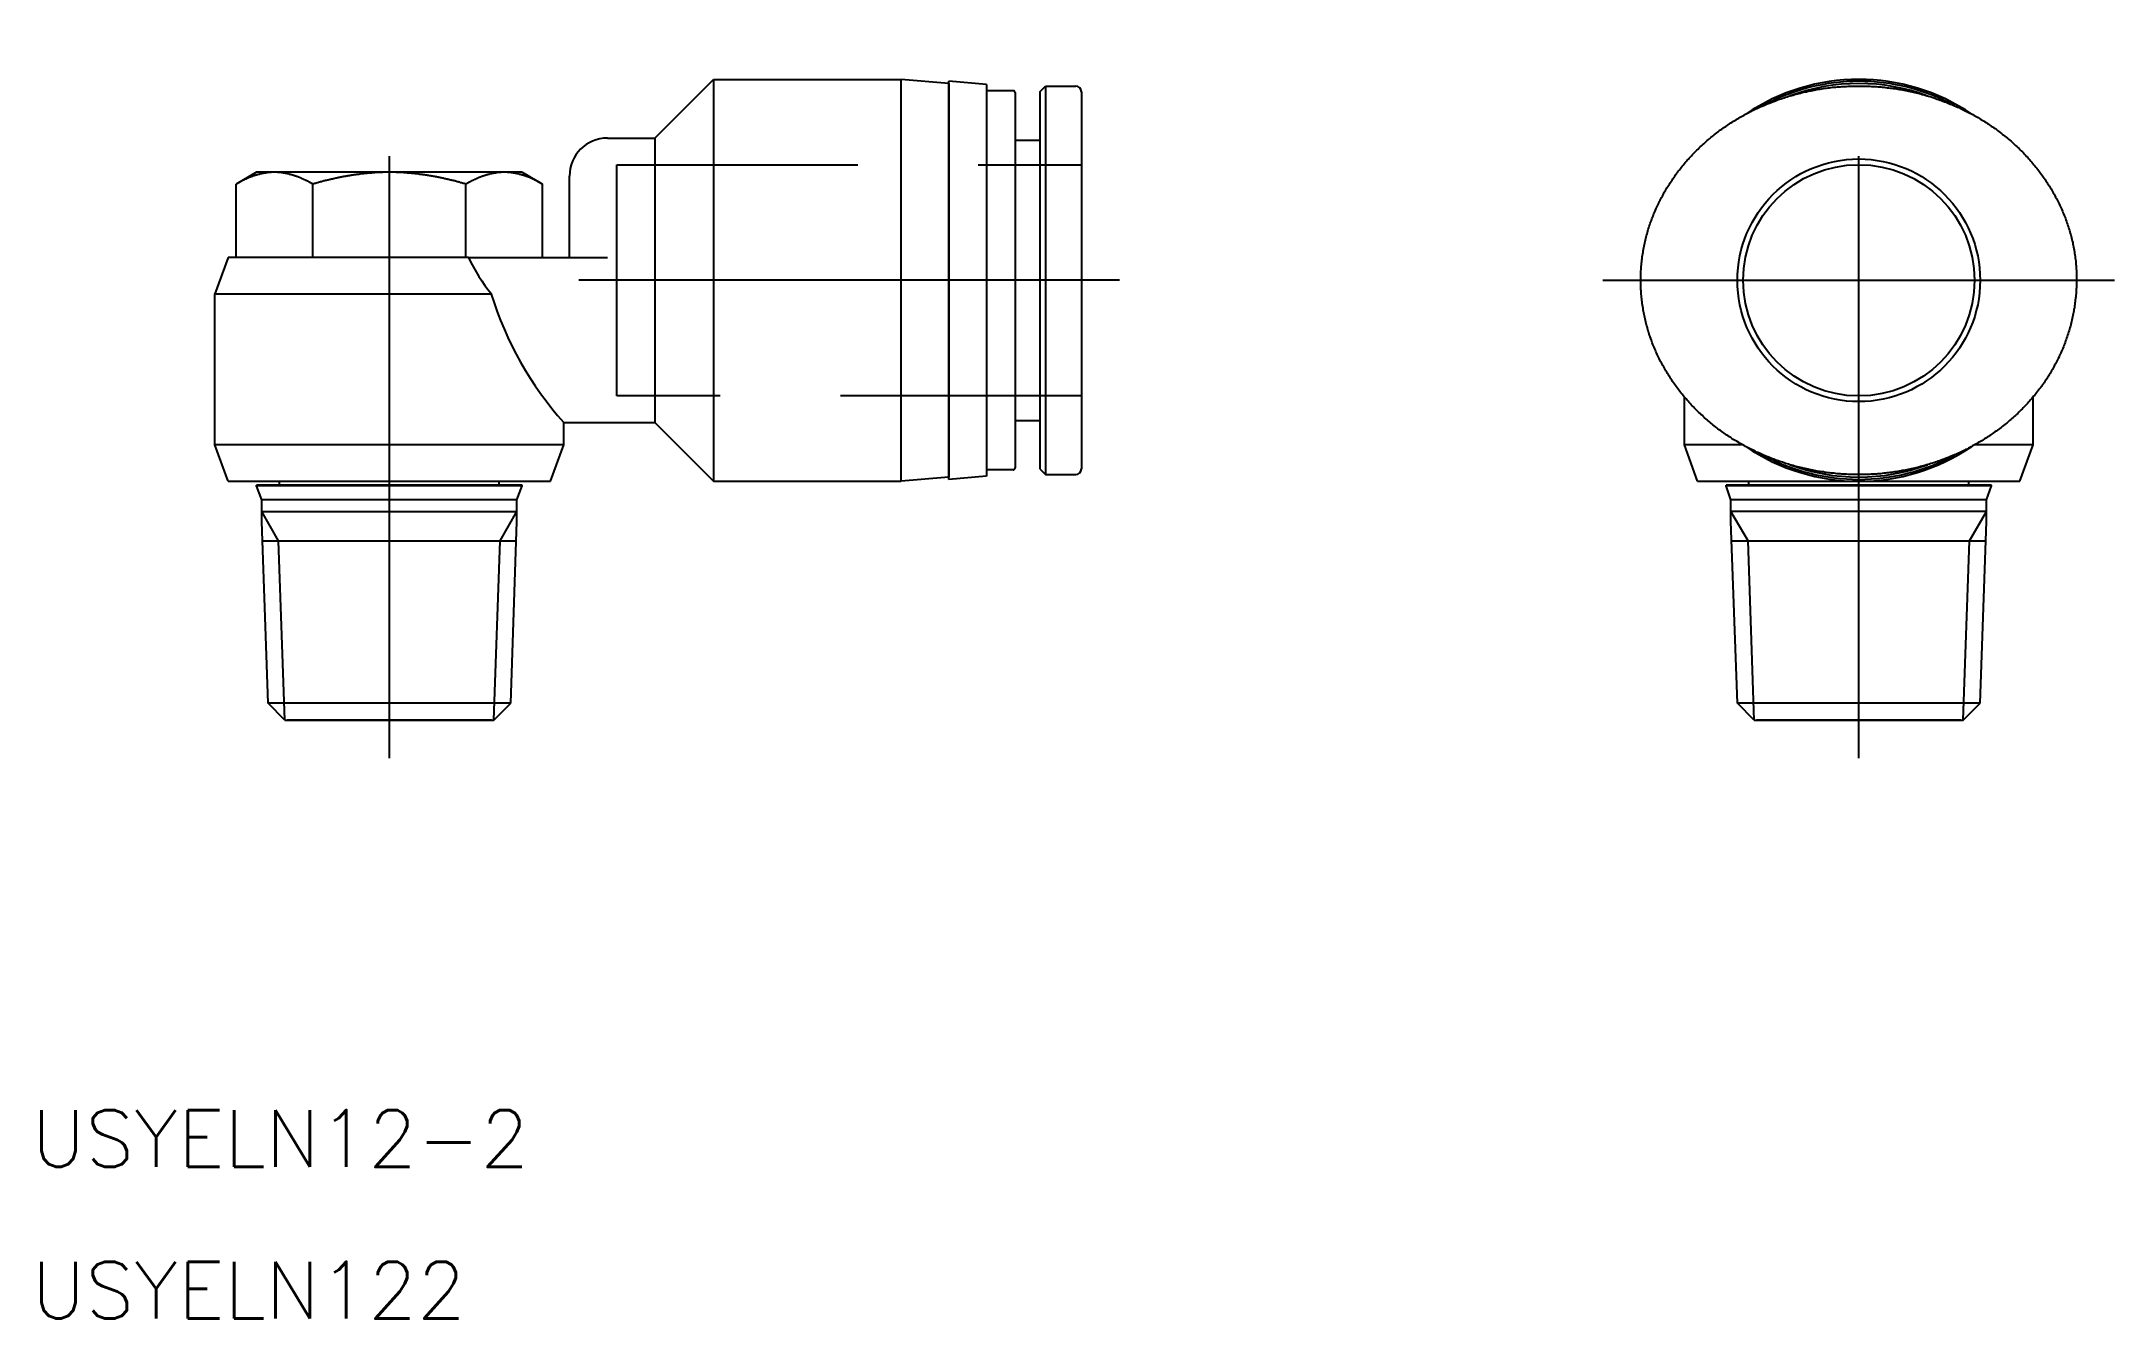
# Model space of a CAD drawing. Extents: x -55 to 54, y -55 to 13.
import ezdxf

# ---------------------------------------------------------------- set-up
doc = ezdxf.new("R2010")
doc.units = 0
doc.linetypes.add('CENTER', pattern=[50.8, 31.75, -6.35, 6.35, -6.35])
doc.linetypes.add('DASHED', pattern=[19.05, 12.7, -6.35])
doc.layers.get('0').update_dxf_attribs({"linetype": 'CONTINUOUS'})
doc.layers.add('CENTER', color=1, linetype='CENTER')
doc.styles.get("Standard").update_dxf_attribs({"font": 'txt.shx', "height": 3, "bigfont": 'bigfont.shx'})

msp = doc.modelspace()

# ---------------------------------------------------------------- linework, layer by layer
at = {"color": 7, "linetype": 'CONTINUOUS'}
for p, q in [((-22.5, 7.5), (-19.4, 10.6)), ((-19.4, 10.6), (-19.4, -10.6)), ((-19.4, 10.6), (-9.5, 10.6)), ((-9.5, -10.6), (-9.5, 10.6)), ((-7, 10.38), (-9.5, 10.6)), ((-7, -10.5), (-7, 10.5)), ((-5, 10.33), (-7, 10.5)), ((-7, 10.38), (-7, -10.38)), ((-5, 10.33), (-5, -10.33)), ((-3.6, 10), (-5, 10)), ((-3.5, 9.9), (-3.5, -9.9)), ((-2.2, 9.95), (-1.9, 10.25)), ((-2.2, 9.95), (-2.2, -9.95)), ((-1.9, 10.25), (-1.9, -10.25)), ((-1.9, 10.25), (-0.3, 10.25)), ((0, 9.95), (0, 0)), ((-25, 7.5), (-22.5, 7.5)), ((-22.5, 7.5), (-22.5, -7.5)), ((-3.5, 7.4), (-2.2, 7.4)), ((-43.5, 5.7), (-44.58, 5.07)), ((-42.56, 5.7), (-43.5, 5.7)), ((-36.5, 5.7), (-42.56, 5.7)), ((-30.44, 5.7), (-36.5, 5.7)), ((-29.5, 5.7), (-30.44, 5.7)), ((-29.5, 5.7), (-28.42, 5.07)), ((-27, 1.2), (-27, 5.5)), ((-7, 6.1), (-7, -6.1)), ((-44.58, 1.2), (-44.58, 5.07)), ((-40.54, 1.2), (-40.54, 5.07)), ((-32.46, 1.2), (-32.46, 5.07)), ((-28.42, 1.2), (-28.42, 5.07)), ((-45, 1.2), (-45.7, -0.72)), ((-32.32, 1.2), (-45, 1.2)), ((-32.32, 1.2), (-25, 1.2)), ((0, 0), (0, -9.95)), ((-45.7, -0.72), (-31.12, -0.72)), ((-45.7, -8.68), (-45.7, -0.72)), ((31.8, -8.68), (31.8, -6.15)), ((50.2, -8.68), (50.2, -6.15)), ((-27.3, -7.5), (-22.5, -7.5)), ((-27.3, -8.68), (-27.3, -7.5)), ((-22.5, -7.5), (-19.4, -10.6)), ((-3.5, -7.4), (-2.2, -7.4)), ((-45, -10.6), (-45.7, -8.68)), ((-36.5, -8.68), (-45.7, -8.68)), ((-27.3, -8.68), (-36.5, -8.68)), ((-28, -10.6), (-27.3, -8.68)), ((32.5, -10.6), (31.8, -8.68)), ((34.91, -8.68), (31.8, -8.68)), ((50.2, -8.68), (47.09, -8.68)), ((49.5, -10.6), (50.2, -8.68)), ((-45, -10.6), (-36.5, -10.6)), ((-29.5, -10.8), (-43.5, -10.8)), ((-43.5, -10.85), (-43.5, -10.8)), ((-29.5, -10.85), (-43.5, -10.85)), ((-43.23, -11.58), (-43.5, -10.85)), ((-42.3, -10.8), (-42.3, -10.6)), ((-36.5, -10.6), (-28, -10.6)), ((-30.7, -10.8), (-30.7, -10.6)), ((-29.77, -11.58), (-29.5, -10.85)), ((-29.5, -10.85), (-29.5, -10.8)), ((-19.4, -10.6), (-9.5, -10.6)), ((-7, -10.38), (-9.5, -10.6)), ((-5, -10.33), (-7, -10.5)), ((-3.6, -10), (-5, -10)), ((-2.2, -9.95), (-1.9, -10.25)), ((-1.9, -10.25), (-0.3, -10.25)), ((32.5, -10.6), (49.5, -10.6)), ((48, -10.8), (34, -10.8)), ((34, -10.85), (34, -10.8)), ((48, -10.85), (34, -10.85)), ((34.26, -11.58), (34, -10.85)), ((35.2, -10.8), (35.2, -10.6)), ((46.8, -10.8), (46.8, -10.6)), ((47.73, -11.58), (48, -10.85)), ((48, -10.85), (48, -10.8)), ((-29.77, -11.58), (-43.23, -11.58)), ((-43.23, -12.2), (-43.23, -11.58)), ((-29.77, -12.2), (-29.77, -11.58)), ((47.73, -11.58), (34.26, -11.58)), ((34.26, -12.2), (34.26, -11.58)), ((47.73, -12.2), (47.73, -11.58)), ((-43.23, -12.2), (-29.77, -12.2)), ((-43.23, -12.72), (-43.23, -12.2)), ((-42.9, -22.31), (-43.23, -12.72)), ((-30.1, -22.31), (-29.77, -12.72)), ((-29.77, -12.72), (-29.77, -12.2)), ((47.73, -12.2), (34.26, -12.2)), ((34.26, -12.72), (34.26, -12.2)), ((34.6, -22.31), (34.26, -12.72)), ((47.4, -22.31), (47.73, -12.72)), ((47.73, -12.72), (47.73, -12.2)), ((-43.2, -13.74), (-29.8, -13.74)), ((34.3, -13.74), (47.69, -13.74)), ((-30.1, -22.31), (-42.9, -22.31)), ((-42.01, -23.2), (-42.9, -22.31)), ((-30.99, -23.2), (-30.1, -22.31)), ((47.4, -22.31), (34.6, -22.31)), ((35.49, -23.2), (34.6, -22.31)), ((46.51, -23.2), (47.4, -22.31)), ((-42.01, -23.2), (-30.99, -23.2)), ((-31.11, -23.2), (-41.89, -23.2)), ((35.49, -23.2), (46.51, -23.2)), ((46.39, -23.2), (35.61, -23.2))]:
    msp.add_line(p, q, dxfattribs=at)
at = {"color": 3, "linetype": 'DASHED'}
for p, q in [((-24.5, 6.1), (0, 6.1)), ((-24.5, -6.1), (-24.5, 6.1)), ((0, -6.1), (-24.5, -6.1))]:
    msp.add_line(p, q, dxfattribs=at)
at = {"color": 3, "linetype": 'CONTINUOUS'}
for p, q in [((-42.34, -13.74), (-43.23, -12.2)), ((-30.66, -13.74), (-29.77, -12.2)), ((35.16, -13.74), (34.26, -12.2)), ((46.84, -13.74), (47.73, -12.2)), ((-42.01, -23.2), (-42.34, -13.74)), ((-30.99, -23.2), (-30.66, -13.74)), ((35.49, -23.2), (35.16, -13.74)), ((46.51, -23.2), (46.84, -13.74))]:
    msp.add_line(p, q, dxfattribs=at)
at = {"color": 7}
for points in [[(29.5, 0, 0), (29.5, 0.08, 0), (29.5, 0.16, 0), (29.5, 0.25, 0), (29.5, 0.33, 0), (29.51, 0.41, 0), (29.51, 0.49, 0), (29.52, 0.58, 0), (29.52, 0.66, 0), (29.53, 0.74, 0), (29.54, 0.82, 0), (29.54, 0.91, 0), (29.55, 0.99, 0), (29.56, 1.07, 0), (29.57, 1.15, 0), (29.58, 1.24, 0), (29.59, 1.32, 0), (29.61, 1.4, 0), (29.62, 1.48, 0), (29.63, 1.56, 0), (29.65, 1.65, 0), (29.66, 1.73, 0), (29.68, 1.81, 0), (29.7, 1.89, 0), (29.71, 1.97, 0), (29.73, 2.05, 0), (29.75, 2.13, 0), (29.77, 2.21, 0), (29.79, 2.29, 0), (29.81, 2.37, 0), (29.83, 2.45, 0), (29.85, 2.53, 0), (29.88, 2.61, 0), (29.9, 2.69, 0), (29.93, 2.77, 0), (29.95, 2.85, 0), (29.98, 2.93, 0), (30, 3.01, 0), (30.03, 3.08, 0), (30.06, 3.16, 0), (30.09, 3.24, 0), (30.12, 3.32, 0), (30.15, 3.39, 0), (30.18, 3.47, 0), (30.21, 3.55, 0), (30.24, 3.62, 0), (30.27, 3.7, 0), (30.31, 3.78, 0), (30.34, 3.85, 0), (30.38, 3.93, 0), (30.41, 4, 0), (30.45, 4.07, 0), (30.48, 4.15, 0), (30.52, 4.22, 0), (30.56, 4.3, 0), (30.6, 4.37, 0), (30.64, 4.44, 0), (30.68, 4.51, 0), (30.72, 4.59, 0), (30.76, 4.66, 0), (30.8, 4.73, 0), (30.84, 4.8, 0), (30.88, 4.87, 0), (30.93, 4.94, 0), (30.97, 5.01, 0), (31.01, 5.08, 0), (31.06, 5.15, 0), (31.1, 5.22, 0), (31.15, 5.29, 0), (31.2, 5.36, 0), (31.24, 5.43, 0), (31.29, 5.49, 0), (31.34, 5.56, 0), (31.39, 5.63, 0), (31.44, 5.69, 0), (31.48, 5.76, 0), (31.54, 5.82, 0), (31.59, 5.89, 0), (31.64, 5.95, 0), (31.69, 6.02, 0), (31.74, 6.08, 0), (31.79, 6.14, 0), (31.85, 6.21, 0), (31.9, 6.27, 0), (31.95, 6.33, 0), (32.01, 6.39, 0), (32.06, 6.45, 0), (32.12, 6.51, 0), (32.17, 6.57, 0), (32.23, 6.63, 0), (32.29, 6.69, 0), (32.34, 6.75, 0), (32.4, 6.81, 0), (32.46, 6.87, 0), (32.52, 6.92, 0), (32.58, 6.98, 0), (32.64, 7.04, 0), (32.7, 7.09, 0), (32.76, 7.15, 0), (32.82, 7.2, 0), (32.88, 7.26, 0), (32.94, 7.31, 0), (33, 7.37, 0), (33.07, 7.42, 0), (33.13, 7.47, 0), (33.19, 7.53, 0), (33.26, 7.58, 0), (33.32, 7.63, 0), (33.38, 7.68, 0), (33.45, 7.73, 0), (33.51, 7.78, 0), (33.58, 7.83, 0), (33.64, 7.88, 0), (33.71, 7.93, 0), (33.78, 7.98, 0), (33.84, 8.02, 0), (33.91, 8.07, 0), (33.98, 8.12, 0), (34.05, 8.16, 0), (34.11, 8.21, 0), (34.18, 8.26, 0), (34.25, 8.3, 0), (34.32, 8.34, 0), (34.39, 8.39, 0), (34.46, 8.43, 0), (34.53, 8.47, 0), (34.6, 8.52, 0), (34.67, 8.56, 0), (34.74, 8.6, 0), (34.81, 8.64, 0), (34.89, 8.68, 0), (34.96, 8.72, 0), (35.03, 8.76, 0), (35.1, 8.8, 0), (35.17, 8.84, 0), (35.25, 8.88, 0), (35.32, 8.91, 0), (35.39, 8.95, 0), (35.47, 8.99, 0), (35.54, 9.02, 0), (35.62, 9.06, 0), (35.69, 9.09, 0), (35.76, 9.13, 0), (35.84, 9.16, 0), (35.91, 9.19, 0), (35.99, 9.23, 0), (36.07, 9.26, 0), (36.14, 9.29, 0), (36.22, 9.32, 0), (36.29, 9.35, 0), (36.37, 9.38, 0), (36.45, 9.41, 0), (36.52, 9.44, 0), (36.6, 9.47, 0), (36.68, 9.5, 0), (36.75, 9.53, 0), (36.83, 9.55, 0), (36.91, 9.58, 0), (36.99, 9.61, 0), (37.06, 9.63, 0), (37.14, 9.66, 0), (37.22, 9.68, 0), (37.3, 9.71, 0), (37.38, 9.73, 0), (37.46, 9.75, 0), (37.53, 9.77, 0), (37.61, 9.8, 0), (37.69, 9.82, 0), (37.77, 9.84, 0), (37.85, 9.86, 0), (37.93, 9.88, 0), (38.01, 9.9, 0), (38.09, 9.92, 0), (38.17, 9.94, 0), (38.25, 9.95, 0), (38.33, 9.97, 0), (38.41, 9.99, 0), (38.49, 10, 0), (38.57, 10.02, 0), (38.65, 10.03, 0), (38.73, 10.05, 0), (38.81, 10.06, 0), (38.89, 10.08, 0), (38.97, 10.09, 0), (39.05, 10.1, 0), (39.14, 10.11, 0), (39.22, 10.13, 0), (39.3, 10.14, 0), (39.38, 10.15, 0), (39.46, 10.16, 0), (39.54, 10.17, 0), (39.62, 10.18, 0), (39.7, 10.19, 0), (39.79, 10.19, 0), (39.87, 10.2, 0), (39.95, 10.21, 0), (40.03, 10.21, 0), (40.11, 10.22, 0), (40.2, 10.22, 0), (40.28, 10.23, 0), (40.36, 10.23, 0), (40.44, 10.24, 0), (40.52, 10.24, 0), (40.6, 10.24, 0), (40.69, 10.25, 0), (40.77, 10.25, 0), (40.85, 10.25, 0), (40.93, 10.25, 0), (41.02, 10.25, 0), (41.1, 10.25, 0), (41.18, 10.25, 0), (41.26, 10.25, 0), (41.34, 10.25, 0), (41.43, 10.24, 0), (41.51, 10.24, 0), (41.59, 10.24, 0), (41.67, 10.23, 0), (41.75, 10.23, 0), (41.84, 10.22, 0), (41.92, 10.22, 0), (42, 10.21, 0), (42.08, 10.2, 0), (42.16, 10.2, 0), (42.24, 10.19, 0), (42.33, 10.18, 0), (42.41, 10.17, 0), (42.49, 10.16, 0), (42.57, 10.15, 0), (42.65, 10.14, 0), (42.73, 10.13, 0), (42.82, 10.12, 0), (42.9, 10.11, 0), (42.98, 10.1, 0), (43.06, 10.08, 0), (43.14, 10.07, 0), (43.22, 10.06, 0), (43.3, 10.04, 0), (43.38, 10.03, 0), (43.47, 10.01, 0), (43.55, 9.99, 0), (43.63, 9.98, 0), (43.71, 9.96, 0), (43.79, 9.94, 0), (43.87, 9.93, 0), (43.95, 9.91, 0), (44.03, 9.89, 0), (44.11, 9.87, 0), (44.19, 9.85, 0), (44.27, 9.83, 0), (44.35, 9.81, 0), (44.43, 9.78, 0), (44.5, 9.76, 0), (44.58, 9.74, 0), (44.66, 9.71, 0), (44.74, 9.69, 0), (44.82, 9.67, 0), (44.9, 9.64, 0), (44.98, 9.62, 0), (45.05, 9.59, 0), (45.13, 9.56, 0), (45.21, 9.54, 0), (45.29, 9.51, 0), (45.36, 9.48, 0), (45.44, 9.45, 0), (45.52, 9.42, 0), (45.6, 9.39, 0), (45.67, 9.36, 0), (45.75, 9.33, 0), (45.82, 9.3, 0), (45.9, 9.27, 0), (45.98, 9.24, 0), (46.05, 9.21, 0), (46.13, 9.17, 0), (46.2, 9.14, 0), (46.28, 9.11, 0), (46.35, 9.07, 0), (46.42, 9.04, 0), (46.5, 9, 0), (46.57, 8.96, 0), (46.65, 8.93, 0), (46.72, 8.89, 0), (46.79, 8.85, 0), (46.86, 8.82, 0), (46.94, 8.78, 0), (47.01, 8.74, 0), (47.08, 8.7, 0), (47.15, 8.66, 0), (47.22, 8.62, 0), (47.29, 8.58, 0), (47.37, 8.53, 0), (47.44, 8.49, 0), (47.51, 8.45, 0), (47.58, 8.41, 0), (47.65, 8.36, 0), (47.71, 8.32, 0), (47.78, 8.28, 0), (47.85, 8.23, 0), (47.92, 8.19, 0), (47.99, 8.14, 0), (48.06, 8.09, 0), (48.12, 8.05, 0), (48.19, 8, 0), (48.26, 7.95, 0), (48.32, 7.9, 0), (48.39, 7.85, 0), (48.45, 7.8, 0), (48.52, 7.75, 0), (48.58, 7.7, 0), (48.65, 7.65, 0), (48.71, 7.6, 0), (48.78, 7.55, 0), (48.84, 7.5, 0), (48.9, 7.45, 0), (48.96, 7.39, 0), (49.03, 7.34, 0), (49.09, 7.28, 0), (49.15, 7.23, 0), (49.21, 7.17, 0), (49.27, 7.12, 0), (49.33, 7.06, 0), (49.39, 7.01, 0), (49.45, 6.95, 0), (49.51, 6.89, 0), (49.57, 6.83, 0), (49.63, 6.77, 0), (49.68, 6.72, 0), (49.74, 6.66, 0), (49.8, 6.6, 0), (49.85, 6.54, 0), (49.91, 6.48, 0), (49.96, 6.41, 0), (50.02, 6.35, 0), (50.07, 6.29, 0), (50.13, 6.23, 0), (50.18, 6.17, 0), (50.23, 6.1, 0), (50.28, 6.04, 0), (50.34, 5.97, 0), (50.39, 5.91, 0), (50.44, 5.84, 0), (50.49, 5.78, 0), (50.54, 5.71, 0), (50.59, 5.65, 0), (50.64, 5.58, 0), (50.69, 5.51, 0), (50.73, 5.45, 0), (50.78, 5.38, 0), (50.83, 5.31, 0), (50.87, 5.24, 0), (50.92, 5.17, 0), (50.96, 5.1, 0), (51.01, 5.03, 0), (51.05, 4.96, 0), (51.09, 4.89, 0), (51.14, 4.82, 0), (51.18, 4.75, 0), (51.22, 4.68, 0), (51.26, 4.61, 0), (51.3, 4.54, 0), (51.34, 4.47, 0), (51.38, 4.39, 0), (51.42, 4.32, 0), (51.46, 4.25, 0), (51.5, 4.17, 0), (51.53, 4.1, 0), (51.57, 4.03, 0), (51.6, 3.95, 0), (51.64, 3.88, 0), (51.67, 3.8, 0), (51.71, 3.73, 0), (51.74, 3.65, 0), (51.77, 3.57, 0), (51.8, 3.5, 0), (51.84, 3.42, 0), (51.87, 3.34, 0), (51.9, 3.27, 0), (51.92, 3.19, 0), (51.95, 3.11, 0), (51.98, 3.04, 0), (52.01, 2.96, 0), (52.03, 2.88, 0), (52.06, 2.8, 0), (52.08, 2.72, 0), (52.11, 2.64, 0), (52.13, 2.56, 0), (52.15, 2.48, 0), (52.18, 2.4, 0), (52.2, 2.32, 0), (52.22, 2.24, 0), (52.24, 2.16, 0), (52.26, 2.08, 0), (52.28, 2, 0), (52.29, 1.92, 0), (52.31, 1.84, 0), (52.33, 1.76, 0), (52.34, 1.68, 0), (52.36, 1.59, 0), (52.37, 1.51, 0), (52.38, 1.43, 0), (52.4, 1.35, 0), (52.41, 1.27, 0), (52.42, 1.19, 0), (52.43, 1.1, 0), (52.44, 1.02, 0), (52.45, 0.94, 0), (52.45, 0.86, 0), (52.46, 0.77, 0), (52.47, 0.69, 0), (52.47, 0.61, 0), (52.48, 0.53, 0), (52.48, 0.44, 0), (52.48, 0.36, 0), (52.49, 0.28, 0), (52.49, 0.2, 0), (52.49, 0.11, 0), (52.49, 0.03, 0), (52.49, -0.05, 0), (52.49, -0.13, 0), (52.48, -0.22, 0), (52.48, -0.3, 0), (52.48, -0.38, 0), (52.47, -0.46, 0), (52.47, -0.55, 0), (52.46, -0.63, 0), (52.46, -0.71, 0), (52.45, -0.79, 0), (52.44, -0.87, 0), (52.43, -0.96, 0), (52.42, -1.04, 0), (52.41, -1.12, 0), (52.4, -1.2, 0), (52.39, -1.28, 0), (52.38, -1.37, 0), (52.37, -1.45, 0), (52.35, -1.53, 0), (52.34, -1.61, 0), (52.32, -1.69, 0), (52.31, -1.77, 0), (52.29, -1.85, 0), (52.27, -1.93, 0), (52.26, -2.01, 0), (52.24, -2.1, 0), (52.22, -2.18, 0), (52.2, -2.26, 0), (52.18, -2.34, 0), (52.16, -2.42, 0), (52.13, -2.5, 0), (52.11, -2.57, 0), (52.09, -2.65, 0), (52.06, -2.73, 0), (52.04, -2.81, 0), (52.01, -2.89, 0), (51.99, -2.97, 0), (51.96, -3.05, 0), (51.93, -3.13, 0), (51.91, -3.2, 0), (51.88, -3.28, 0), (51.85, -3.36, 0), (51.82, -3.43, 0), (51.79, -3.51, 0), (51.76, -3.59, 0), (51.73, -3.66, 0), (51.69, -3.74, 0), (51.66, -3.82, 0), (51.63, -3.89, 0), (51.59, -3.97, 0), (51.56, -4.04, 0), (51.52, -4.12, 0), (51.48, -4.19, 0), (51.45, -4.26, 0), (51.41, -4.34, 0), (51.37, -4.41, 0), (51.33, -4.48, 0), (51.29, -4.56, 0), (51.25, -4.63, 0), (51.21, -4.7, 0), (51.17, -4.77, 0), (51.13, -4.84, 0), (51.09, -4.91, 0), (51.04, -4.98, 0), (51, -5.05, 0), (50.96, -5.12, 0), (50.91, -5.19, 0), (50.87, -5.26, 0), (50.82, -5.33, 0), (50.77, -5.4, 0), (50.73, -5.47, 0), (50.68, -5.53, 0), (50.63, -5.6, 0), (50.58, -5.67, 0), (50.53, -5.73, 0), (50.48, -5.8, 0), (50.43, -5.86, 0), (50.38, -5.93, 0), (50.33, -5.99, 0), (50.28, -6.06, 0), (50.22, -6.12, 0), (50.17, -6.18, 0), (50.12, -6.24, 0), (50.06, -6.31, 0), (50.01, -6.37, 0), (49.95, -6.43, 0), (49.9, -6.49, 0), (49.84, -6.55, 0), (49.79, -6.61, 0), (49.73, -6.67, 0), (49.67, -6.73, 0), (49.62, -6.79, 0), (49.56, -6.84, 0), (49.5, -6.9, 0), (49.44, -6.96, 0), (49.38, -7.02, 0), (49.32, -7.07, 0), (49.26, -7.13, 0), (49.2, -7.18, 0), (49.14, -7.24, 0), (49.08, -7.29, 0), (49.02, -7.35, 0), (48.95, -7.4, 0), (48.89, -7.45, 0), (48.83, -7.51, 0), (48.77, -7.56, 0), (48.7, -7.61, 0), (48.64, -7.66, 0), (48.57, -7.71, 0), (48.51, -7.76, 0), (48.44, -7.81, 0), (48.38, -7.86, 0), (48.31, -7.91, 0), (48.25, -7.96, 0), (48.18, -8, 0), (48.11, -8.05, 0), (48.04, -8.1, 0), (47.98, -8.15, 0), (47.91, -8.19, 0), (47.84, -8.24, 0), (47.77, -8.28, 0), (47.7, -8.33, 0), (47.63, -8.37, 0), (47.56, -8.41, 0), (47.49, -8.46, 0), (47.42, -8.5, 0), (47.35, -8.54, 0), (47.28, -8.58, 0), (47.21, -8.62, 0), (47.14, -8.66, 0), (47.07, -8.7, 0), (47, -8.74, 0), (46.92, -8.78, 0), (46.85, -8.82, 0), (46.78, -8.86, 0), (46.71, -8.9, 0), (46.63, -8.93, 0), (46.56, -8.97, 0), (46.48, -9.01, 0), (46.41, -9.04, 0), (46.34, -9.08, 0), (46.26, -9.11, 0), (46.19, -9.15, 0), (46.11, -9.18, 0), (46.04, -9.21, 0), (45.96, -9.25, 0), (45.88, -9.28, 0), (45.81, -9.31, 0), (45.73, -9.34, 0), (45.66, -9.37, 0), (45.58, -9.4, 0), (45.5, -9.43, 0), (45.43, -9.46, 0), (45.35, -9.49, 0), (45.27, -9.52, 0), (45.19, -9.54, 0), (45.12, -9.57, 0), (45.04, -9.6, 0), (44.96, -9.62, 0), (44.88, -9.65, 0), (44.8, -9.67, 0), (44.73, -9.7, 0), (44.65, -9.72, 0), (44.57, -9.74, 0), (44.49, -9.77, 0), (44.41, -9.79, 0), (44.33, -9.81, 0), (44.25, -9.83, 0), (44.17, -9.85, 0), (44.09, -9.87, 0), (44.01, -9.89, 0), (43.93, -9.91, 0), (43.85, -9.93, 0), (43.77, -9.95, 0), (43.69, -9.96, 0), (43.61, -9.98, 0), (43.53, -10, 0), (43.45, -10.01, 0), (43.37, -10.03, 0), (43.29, -10.04, 0), (43.21, -10.06, 0), (43.13, -10.07, 0), (43.05, -10.09, 0), (42.97, -10.1, 0), (42.89, -10.11, 0), (42.8, -10.12, 0), (42.72, -10.13, 0), (42.64, -10.14, 0), (42.56, -10.15, 0), (42.48, -10.16, 0), (42.4, -10.17, 0), (42.32, -10.18, 0), (42.23, -10.19, 0), (42.15, -10.2, 0), (42.07, -10.21, 0), (41.99, -10.21, 0), (41.91, -10.22, 0), (41.83, -10.22, 0), (41.74, -10.23, 0), (41.66, -10.23, 0), (41.58, -10.24, 0), (41.5, -10.24, 0), (41.42, -10.24, 0), (41.34, -10.25, 0), (41.25, -10.25, 0), (41.17, -10.25, 0), (41.09, -10.25, 0), (41.01, -10.25, 0), (40.93, -10.25, 0), (40.84, -10.25, 0), (40.76, -10.25, 0), (40.68, -10.25, 0), (40.6, -10.24, 0), (40.52, -10.24, 0), (40.44, -10.24, 0), (40.35, -10.23, 0), (40.27, -10.23, 0), (40.19, -10.22, 0), (40.11, -10.22, 0), (40.03, -10.21, 0), (39.95, -10.21, 0), (39.86, -10.2, 0), (39.78, -10.19, 0), (39.7, -10.18, 0), (39.62, -10.18, 0), (39.54, -10.17, 0), (39.46, -10.16, 0), (39.38, -10.15, 0), (39.29, -10.14, 0), (39.21, -10.13, 0), (39.13, -10.11, 0), (39.05, -10.1, 0), (38.97, -10.09, 0), (38.89, -10.08, 0), (38.81, -10.06, 0), (38.73, -10.05, 0), (38.65, -10.03, 0), (38.57, -10.02, 0), (38.49, -10, 0), (38.41, -9.99, 0), (38.33, -9.97, 0), (38.25, -9.95, 0), (38.17, -9.93, 0), (38.09, -9.92, 0), (38.01, -9.9, 0), (37.93, -9.88, 0), (37.85, -9.86, 0), (37.77, -9.84, 0), (37.69, -9.82, 0), (37.61, -9.8, 0), (37.53, -9.77, 0), (37.45, -9.75, 0), (37.37, -9.73, 0), (37.29, -9.7, 0), (37.22, -9.68, 0), (37.14, -9.66, 0), (37.06, -9.63, 0), (36.98, -9.6, 0), (36.9, -9.58, 0), (36.83, -9.55, 0), (36.75, -9.52, 0), (36.67, -9.5, 0), (36.59, -9.47, 0), (36.52, -9.44, 0), (36.44, -9.41, 0), (36.36, -9.38, 0), (36.29, -9.35, 0), (36.21, -9.32, 0), (36.14, -9.29, 0), (36.06, -9.26, 0), (35.98, -9.22, 0), (35.91, -9.19, 0), (35.83, -9.16, 0), (35.76, -9.12, 0), (35.68, -9.09, 0), (35.61, -9.06, 0), (35.54, -9.02, 0), (35.46, -8.98, 0), (35.39, -8.95, 0), (35.31, -8.91, 0), (35.24, -8.87, 0), (35.17, -8.84, 0), (35.1, -8.8, 0), (35.02, -8.76, 0), (34.95, -8.72, 0), (34.88, -8.68, 0), (34.81, -8.64, 0), (34.74, -8.6, 0), (34.67, -8.56, 0), (34.59, -8.51, 0), (34.52, -8.47, 0), (34.45, -8.43, 0), (34.38, -8.39, 0), (34.31, -8.34, 0), (34.25, -8.3, 0), (34.18, -8.25, 0), (34.11, -8.21, 0), (34.04, -8.16, 0), (33.97, -8.11, 0), (33.9, -8.07, 0), (33.84, -8.02, 0), (33.77, -7.97, 0), (33.7, -7.92, 0), (33.64, -7.88, 0), (33.57, -7.83, 0), (33.51, -7.78, 0), (33.44, -7.73, 0), (33.38, -7.68, 0), (33.31, -7.62, 0), (33.25, -7.57, 0), (33.18, -7.52, 0), (33.12, -7.47, 0), (33.06, -7.42, 0), (33, -7.36, 0), (32.93, -7.31, 0), (32.87, -7.25, 0), (32.81, -7.2, 0), (32.75, -7.14, 0), (32.69, -7.09, 0), (32.63, -7.03, 0), (32.57, -6.97, 0), (32.51, -6.92, 0), (32.45, -6.86, 0), (32.39, -6.8, 0), (32.34, -6.74, 0), (32.28, -6.68, 0), (32.22, -6.62, 0), (32.16, -6.56, 0), (32.11, -6.5, 0), (32.05, -6.44, 0), (32, -6.38, 0), (31.94, -6.32, 0), (31.89, -6.26, 0), (31.83, -6.19, 0), (31.78, -6.13, 0), (31.73, -6.07, 0), (31.68, -6, 0), (31.62, -5.94, 0), (31.57, -5.87, 0), (31.52, -5.81, 0), (31.47, -5.74, 0), (31.42, -5.68, 0), (31.37, -5.61, 0), (31.33, -5.54, 0), (31.28, -5.48, 0), (31.23, -5.41, 0), (31.18, -5.34, 0), (31.14, -5.27, 0), (31.09, -5.2, 0), (31.05, -5.13, 0), (31, -5.06, 0), (30.96, -4.99, 0), (30.91, -4.92, 0), (30.87, -4.85, 0), (30.83, -4.78, 0), (30.79, -4.71, 0), (30.75, -4.64, 0), (30.71, -4.57, 0), (30.67, -4.5, 0), (30.63, -4.42, 0), (30.59, -4.35, 0), (30.55, -4.28, 0), (30.51, -4.21, 0), (30.48, -4.13, 0), (30.44, -4.06, 0), (30.4, -3.98, 0), (30.37, -3.91, 0), (30.33, -3.83, 0), (30.3, -3.76, 0), (30.27, -3.68, 0), (30.24, -3.61, 0), (30.2, -3.53, 0), (30.17, -3.46, 0), (30.14, -3.38, 0), (30.11, -3.3, 0), (30.08, -3.23, 0), (30.06, -3.15, 0), (30.03, -3.07, 0), (30, -2.99, 0), (29.97, -2.92, 0), (29.95, -2.84, 0), (29.92, -2.76, 0), (29.9, -2.68, 0), (29.88, -2.6, 0), (29.85, -2.52, 0), (29.83, -2.44, 0), (29.81, -2.36, 0), (29.79, -2.28, 0), (29.77, -2.2, 0), (29.75, -2.12, 0), (29.73, -2.04, 0), (29.71, -1.96, 0), (29.69, -1.88, 0), (29.68, -1.8, 0), (29.66, -1.72, 0), (29.65, -1.64, 0), (29.63, -1.56, 0), (29.62, -1.48, 0), (29.61, -1.4, 0), (29.59, -1.31, 0), (29.58, -1.23, 0), (29.57, -1.15, 0), (29.56, -1.07, 0), (29.55, -0.99, 0), (29.54, -0.91, 0), (29.54, -0.82, 0), (29.53, -0.74, 0), (29.52, -0.66, 0), (29.52, -0.58, 0), (29.51, -0.49, 0), (29.51, -0.41, 0), (29.5, -0.33, 0), (29.5, -0.25, 0), (29.5, -0.16, 0), (29.5, -0.08, 0), (29.5, 0, 0)], [(-42.56, 5.7, 0), (-42.58, 5.7, 0), (-42.6, 5.7, 0), (-42.62, 5.7, 0), (-42.65, 5.7, 0), (-42.67, 5.7, 0), (-42.69, 5.7, 0), (-42.71, 5.7, 0), (-42.73, 5.7, 0), (-42.75, 5.69, 0), (-42.77, 5.69, 0), (-42.79, 5.69, 0), (-42.81, 5.69, 0), (-42.83, 5.69, 0), (-42.85, 5.69, 0), (-42.87, 5.68, 0), (-42.89, 5.68, 0), (-42.91, 5.68, 0), (-42.93, 5.68, 0), (-42.95, 5.67, 0), (-42.97, 5.67, 0), (-42.99, 5.67, 0), (-43.02, 5.67, 0), (-43.04, 5.66, 0), (-43.06, 5.66, 0), (-43.08, 5.66, 0), (-43.1, 5.65, 0), (-43.12, 5.65, 0), (-43.14, 5.65, 0), (-43.16, 5.64, 0), (-43.18, 5.64, 0), (-43.2, 5.63, 0), (-43.22, 5.63, 0), (-43.24, 5.62, 0), (-43.26, 5.62, 0), (-43.28, 5.62, 0), (-43.3, 5.61, 0), (-43.32, 5.61, 0), (-43.34, 5.6, 0), (-43.37, 5.59, 0), (-43.39, 5.59, 0), (-43.41, 5.58, 0), (-43.43, 5.58, 0), (-43.45, 5.57, 0), (-43.47, 5.57, 0), (-43.49, 5.56, 0), (-43.51, 5.55, 0), (-43.53, 5.55, 0), (-43.55, 5.54, 0), (-43.57, 5.53, 0), (-43.59, 5.53, 0), (-43.62, 5.52, 0), (-43.64, 5.51, 0), (-43.66, 5.51, 0), (-43.68, 5.5, 0), (-43.7, 5.49, 0), (-43.72, 5.48, 0), (-43.74, 5.48, 0), (-43.76, 5.47, 0), (-43.78, 5.46, 0), (-43.81, 5.45, 0), (-43.83, 5.44, 0), (-43.85, 5.44, 0), (-43.87, 5.43, 0), (-43.89, 5.42, 0), (-43.91, 5.41, 0), (-43.93, 5.4, 0), (-43.96, 5.39, 0), (-43.98, 5.38, 0), (-44, 5.37, 0), (-44.02, 5.36, 0), (-44.04, 5.35, 0), (-44.06, 5.34, 0), (-44.09, 5.33, 0), (-44.11, 5.32, 0), (-44.13, 5.31, 0), (-44.15, 5.3, 0), (-44.17, 5.29, 0), (-44.2, 5.28, 0), (-44.22, 5.27, 0), (-44.24, 5.26, 0), (-44.26, 5.25, 0), (-44.29, 5.24, 0), (-44.31, 5.23, 0), (-44.33, 5.21, 0), (-44.35, 5.2, 0), (-44.38, 5.19, 0), (-44.4, 5.18, 0), (-44.42, 5.17, 0), (-44.44, 5.15, 0), (-44.47, 5.14, 0), (-44.49, 5.13, 0), (-44.51, 5.11, 0), (-44.54, 5.1, 0), (-44.56, 5.09, 0), (-44.58, 5.07, 0)], [(-40.54, 5.07, 0), (-40.56, 5.09, 0), (-40.59, 5.1, 0), (-40.61, 5.11, 0), (-40.63, 5.13, 0), (-40.66, 5.14, 0), (-40.68, 5.15, 0), (-40.7, 5.17, 0), (-40.73, 5.18, 0), (-40.75, 5.19, 0), (-40.77, 5.2, 0), (-40.79, 5.21, 0), (-40.82, 5.23, 0), (-40.84, 5.24, 0), (-40.86, 5.25, 0), (-40.88, 5.26, 0), (-40.91, 5.27, 0), (-40.93, 5.28, 0), (-40.95, 5.29, 0), (-40.97, 5.3, 0), (-40.99, 5.31, 0), (-41.02, 5.32, 0), (-41.04, 5.33, 0), (-41.06, 5.34, 0), (-41.08, 5.35, 0), (-41.1, 5.36, 0), (-41.13, 5.37, 0), (-41.15, 5.38, 0), (-41.17, 5.39, 0), (-41.19, 5.4, 0), (-41.21, 5.41, 0), (-41.23, 5.42, 0), (-41.25, 5.43, 0), (-41.28, 5.44, 0), (-41.3, 5.44, 0), (-41.32, 5.45, 0), (-41.34, 5.46, 0), (-41.36, 5.47, 0), (-41.38, 5.48, 0), (-41.4, 5.48, 0), (-41.42, 5.49, 0), (-41.45, 5.5, 0), (-41.47, 5.51, 0), (-41.49, 5.51, 0), (-41.51, 5.52, 0), (-41.53, 5.53, 0), (-41.55, 5.53, 0), (-41.57, 5.54, 0), (-41.59, 5.55, 0), (-41.61, 5.55, 0), (-41.63, 5.56, 0), (-41.66, 5.57, 0), (-41.68, 5.57, 0), (-41.7, 5.58, 0), (-41.72, 5.58, 0), (-41.74, 5.59, 0), (-41.76, 5.59, 0), (-41.78, 5.6, 0), (-41.8, 5.61, 0), (-41.82, 5.61, 0), (-41.84, 5.62, 0), (-41.86, 5.62, 0), (-41.88, 5.62, 0), (-41.9, 5.63, 0), (-41.92, 5.63, 0), (-41.94, 5.64, 0), (-41.97, 5.64, 0), (-41.99, 5.65, 0), (-42.01, 5.65, 0), (-42.03, 5.65, 0), (-42.05, 5.66, 0), (-42.07, 5.66, 0), (-42.09, 5.66, 0), (-42.11, 5.67, 0), (-42.13, 5.67, 0), (-42.15, 5.67, 0), (-42.17, 5.67, 0), (-42.19, 5.68, 0), (-42.21, 5.68, 0), (-42.23, 5.68, 0), (-42.25, 5.68, 0), (-42.27, 5.69, 0), (-42.29, 5.69, 0), (-42.31, 5.69, 0), (-42.33, 5.69, 0), (-42.36, 5.69, 0), (-42.38, 5.69, 0), (-42.4, 5.7, 0), (-42.42, 5.7, 0), (-42.44, 5.7, 0), (-42.46, 5.7, 0), (-42.48, 5.7, 0), (-42.5, 5.7, 0), (-42.52, 5.7, 0), (-42.54, 5.7, 0), (-42.56, 5.7, 0)], [(-36.5, 5.7, 0), (-36.54, 5.7, 0), (-36.58, 5.7, 0), (-36.62, 5.7, 0), (-36.67, 5.7, 0), (-36.71, 5.7, 0), (-36.75, 5.7, 0), (-36.79, 5.7, 0), (-36.83, 5.7, 0), (-36.87, 5.69, 0), (-36.91, 5.69, 0), (-36.95, 5.69, 0), (-37, 5.69, 0), (-37.04, 5.69, 0), (-37.08, 5.69, 0), (-37.12, 5.68, 0), (-37.16, 5.68, 0), (-37.2, 5.68, 0), (-37.24, 5.68, 0), (-37.28, 5.67, 0), (-37.32, 5.67, 0), (-37.37, 5.67, 0), (-37.41, 5.67, 0), (-37.45, 5.66, 0), (-37.49, 5.66, 0), (-37.53, 5.66, 0), (-37.57, 5.65, 0), (-37.61, 5.65, 0), (-37.65, 5.65, 0), (-37.69, 5.64, 0), (-37.74, 5.64, 0), (-37.78, 5.63, 0), (-37.82, 5.63, 0), (-37.86, 5.62, 0), (-37.9, 5.62, 0), (-37.94, 5.62, 0), (-37.98, 5.61, 0), (-38.02, 5.61, 0), (-38.06, 5.6, 0), (-38.11, 5.59, 0), (-38.15, 5.59, 0), (-38.19, 5.58, 0), (-38.23, 5.58, 0), (-38.27, 5.57, 0), (-38.31, 5.57, 0), (-38.36, 5.56, 0), (-38.4, 5.55, 0), (-38.44, 5.55, 0), (-38.48, 5.54, 0), (-38.52, 5.53, 0), (-38.56, 5.53, 0), (-38.61, 5.52, 0), (-38.65, 5.51, 0), (-38.69, 5.51, 0), (-38.73, 5.5, 0), (-38.77, 5.49, 0), (-38.82, 5.48, 0), (-38.86, 5.48, 0), (-38.9, 5.47, 0), (-38.94, 5.46, 0), (-38.99, 5.45, 0), (-39.03, 5.44, 0), (-39.07, 5.44, 0), (-39.11, 5.43, 0), (-39.16, 5.42, 0), (-39.2, 5.41, 0), (-39.24, 5.4, 0), (-39.29, 5.39, 0), (-39.33, 5.38, 0), (-39.37, 5.37, 0), (-39.42, 5.36, 0), (-39.46, 5.35, 0), (-39.5, 5.34, 0), (-39.55, 5.33, 0), (-39.59, 5.32, 0), (-39.64, 5.31, 0), (-39.68, 5.3, 0), (-39.72, 5.29, 0), (-39.77, 5.28, 0), (-39.81, 5.27, 0), (-39.86, 5.26, 0), (-39.9, 5.25, 0), (-39.95, 5.24, 0), (-39.99, 5.23, 0), (-40.04, 5.21, 0), (-40.08, 5.2, 0), (-40.13, 5.19, 0), (-40.17, 5.18, 0), (-40.22, 5.17, 0), (-40.26, 5.15, 0), (-40.31, 5.14, 0), (-40.36, 5.13, 0), (-40.4, 5.11, 0), (-40.45, 5.1, 0), (-40.49, 5.09, 0), (-40.54, 5.07, 0)], [(-32.46, 5.07, 0), (-32.51, 5.09, 0), (-32.55, 5.1, 0), (-32.6, 5.11, 0), (-32.64, 5.13, 0), (-32.69, 5.14, 0), (-32.74, 5.15, 0), (-32.78, 5.17, 0), (-32.83, 5.18, 0), (-32.87, 5.19, 0), (-32.92, 5.2, 0), (-32.96, 5.21, 0), (-33.01, 5.23, 0), (-33.05, 5.24, 0), (-33.1, 5.25, 0), (-33.14, 5.26, 0), (-33.19, 5.27, 0), (-33.23, 5.28, 0), (-33.28, 5.29, 0), (-33.32, 5.3, 0), (-33.36, 5.31, 0), (-33.41, 5.32, 0), (-33.45, 5.33, 0), (-33.5, 5.34, 0), (-33.54, 5.35, 0), (-33.58, 5.36, 0), (-33.63, 5.37, 0), (-33.67, 5.38, 0), (-33.71, 5.39, 0), (-33.76, 5.4, 0), (-33.8, 5.41, 0), (-33.84, 5.42, 0), (-33.89, 5.43, 0), (-33.93, 5.44, 0), (-33.97, 5.44, 0), (-34.01, 5.45, 0), (-34.06, 5.46, 0), (-34.1, 5.47, 0), (-34.14, 5.48, 0), (-34.18, 5.48, 0), (-34.23, 5.49, 0), (-34.27, 5.5, 0), (-34.31, 5.51, 0), (-34.35, 5.51, 0), (-34.39, 5.52, 0), (-34.44, 5.53, 0), (-34.48, 5.53, 0), (-34.52, 5.54, 0), (-34.56, 5.55, 0), (-34.6, 5.55, 0), (-34.64, 5.56, 0), (-34.69, 5.57, 0), (-34.73, 5.57, 0), (-34.77, 5.58, 0), (-34.81, 5.58, 0), (-34.85, 5.59, 0), (-34.89, 5.59, 0), (-34.94, 5.6, 0), (-34.98, 5.61, 0), (-35.02, 5.61, 0), (-35.06, 5.62, 0), (-35.1, 5.62, 0), (-35.14, 5.62, 0), (-35.18, 5.63, 0), (-35.22, 5.63, 0), (-35.26, 5.64, 0), (-35.31, 5.64, 0), (-35.35, 5.65, 0), (-35.39, 5.65, 0), (-35.43, 5.65, 0), (-35.47, 5.66, 0), (-35.51, 5.66, 0), (-35.55, 5.66, 0), (-35.59, 5.67, 0), (-35.63, 5.67, 0), (-35.68, 5.67, 0), (-35.72, 5.67, 0), (-35.76, 5.68, 0), (-35.8, 5.68, 0), (-35.84, 5.68, 0), (-35.88, 5.68, 0), (-35.92, 5.69, 0), (-35.96, 5.69, 0), (-36, 5.69, 0), (-36.05, 5.69, 0), (-36.09, 5.69, 0), (-36.13, 5.69, 0), (-36.17, 5.7, 0), (-36.21, 5.7, 0), (-36.25, 5.7, 0), (-36.29, 5.7, 0), (-36.33, 5.7, 0), (-36.38, 5.7, 0), (-36.42, 5.7, 0), (-36.46, 5.7, 0), (-36.5, 5.7, 0)], [(-30.44, 5.7, 0), (-30.46, 5.7, 0), (-30.48, 5.7, 0), (-30.5, 5.7, 0), (-30.52, 5.7, 0), (-30.54, 5.7, 0), (-30.56, 5.7, 0), (-30.58, 5.7, 0), (-30.6, 5.7, 0), (-30.62, 5.69, 0), (-30.64, 5.69, 0), (-30.67, 5.69, 0), (-30.69, 5.69, 0), (-30.71, 5.69, 0), (-30.73, 5.69, 0), (-30.75, 5.68, 0), (-30.77, 5.68, 0), (-30.79, 5.68, 0), (-30.81, 5.68, 0), (-30.83, 5.67, 0), (-30.85, 5.67, 0), (-30.87, 5.67, 0), (-30.89, 5.67, 0), (-30.91, 5.66, 0), (-30.93, 5.66, 0), (-30.95, 5.66, 0), (-30.97, 5.65, 0), (-30.99, 5.65, 0), (-31.01, 5.65, 0), (-31.03, 5.64, 0), (-31.06, 5.64, 0), (-31.08, 5.63, 0), (-31.1, 5.63, 0), (-31.12, 5.62, 0), (-31.14, 5.62, 0), (-31.16, 5.62, 0), (-31.18, 5.61, 0), (-31.2, 5.61, 0), (-31.22, 5.6, 0), (-31.24, 5.59, 0), (-31.26, 5.59, 0), (-31.28, 5.58, 0), (-31.3, 5.58, 0), (-31.32, 5.57, 0), (-31.34, 5.57, 0), (-31.37, 5.56, 0), (-31.39, 5.55, 0), (-31.41, 5.55, 0), (-31.43, 5.54, 0), (-31.45, 5.53, 0), (-31.47, 5.53, 0), (-31.49, 5.52, 0), (-31.51, 5.51, 0), (-31.53, 5.51, 0), (-31.55, 5.5, 0), (-31.58, 5.49, 0), (-31.6, 5.48, 0), (-31.62, 5.48, 0), (-31.64, 5.47, 0), (-31.66, 5.46, 0), (-31.68, 5.45, 0), (-31.7, 5.44, 0), (-31.72, 5.44, 0), (-31.75, 5.43, 0), (-31.77, 5.42, 0), (-31.79, 5.41, 0), (-31.81, 5.4, 0), (-31.83, 5.39, 0), (-31.85, 5.38, 0), (-31.87, 5.37, 0), (-31.9, 5.36, 0), (-31.92, 5.35, 0), (-31.94, 5.34, 0), (-31.96, 5.33, 0), (-31.98, 5.32, 0), (-32.01, 5.31, 0), (-32.03, 5.3, 0), (-32.05, 5.29, 0), (-32.07, 5.28, 0), (-32.09, 5.27, 0), (-32.12, 5.26, 0), (-32.14, 5.25, 0), (-32.16, 5.24, 0), (-32.18, 5.23, 0), (-32.21, 5.21, 0), (-32.23, 5.2, 0), (-32.25, 5.19, 0), (-32.27, 5.18, 0), (-32.3, 5.17, 0), (-32.32, 5.15, 0), (-32.34, 5.14, 0), (-32.37, 5.13, 0), (-32.39, 5.11, 0), (-32.41, 5.1, 0), (-32.44, 5.09, 0), (-32.46, 5.07, 0)], [(-28.42, 5.07, 0), (-28.44, 5.09, 0), (-28.46, 5.1, 0), (-28.49, 5.11, 0), (-28.51, 5.13, 0), (-28.53, 5.14, 0), (-28.56, 5.15, 0), (-28.58, 5.17, 0), (-28.6, 5.18, 0), (-28.62, 5.19, 0), (-28.65, 5.2, 0), (-28.67, 5.21, 0), (-28.69, 5.23, 0), (-28.71, 5.24, 0), (-28.74, 5.25, 0), (-28.76, 5.26, 0), (-28.78, 5.27, 0), (-28.8, 5.28, 0), (-28.83, 5.29, 0), (-28.85, 5.3, 0), (-28.87, 5.31, 0), (-28.89, 5.32, 0), (-28.91, 5.33, 0), (-28.94, 5.34, 0), (-28.96, 5.35, 0), (-28.98, 5.36, 0), (-29, 5.37, 0), (-29.02, 5.38, 0), (-29.04, 5.39, 0), (-29.07, 5.4, 0), (-29.09, 5.41, 0), (-29.11, 5.42, 0), (-29.13, 5.43, 0), (-29.15, 5.44, 0), (-29.17, 5.44, 0), (-29.19, 5.45, 0), (-29.22, 5.46, 0), (-29.24, 5.47, 0), (-29.26, 5.48, 0), (-29.28, 5.48, 0), (-29.3, 5.49, 0), (-29.32, 5.5, 0), (-29.34, 5.51, 0), (-29.36, 5.51, 0), (-29.38, 5.52, 0), (-29.41, 5.53, 0), (-29.43, 5.53, 0), (-29.45, 5.54, 0), (-29.47, 5.55, 0), (-29.49, 5.55, 0), (-29.51, 5.56, 0), (-29.53, 5.57, 0), (-29.55, 5.57, 0), (-29.57, 5.58, 0), (-29.59, 5.58, 0), (-29.61, 5.59, 0), (-29.63, 5.59, 0), (-29.66, 5.6, 0), (-29.68, 5.61, 0), (-29.7, 5.61, 0), (-29.72, 5.62, 0), (-29.74, 5.62, 0), (-29.76, 5.62, 0), (-29.78, 5.63, 0), (-29.8, 5.63, 0), (-29.82, 5.64, 0), (-29.84, 5.64, 0), (-29.86, 5.65, 0), (-29.88, 5.65, 0), (-29.9, 5.65, 0), (-29.92, 5.66, 0), (-29.94, 5.66, 0), (-29.96, 5.66, 0), (-29.98, 5.67, 0), (-30.01, 5.67, 0), (-30.03, 5.67, 0), (-30.05, 5.67, 0), (-30.07, 5.68, 0), (-30.09, 5.68, 0), (-30.11, 5.68, 0), (-30.13, 5.68, 0), (-30.15, 5.69, 0), (-30.17, 5.69, 0), (-30.19, 5.69, 0), (-30.21, 5.69, 0), (-30.23, 5.69, 0), (-30.25, 5.69, 0), (-30.27, 5.7, 0), (-30.29, 5.7, 0), (-30.31, 5.7, 0), (-30.33, 5.7, 0), (-30.36, 5.7, 0), (-30.38, 5.7, 0), (-30.4, 5.7, 0), (-30.42, 5.7, 0), (-30.44, 5.7, 0)]]:
    msp.add_polyline3d(points, dxfattribs=at)
at = {"color": 7, "linetype": 'CONTINUOUS'}
for radius in [6.4, 6.1]:
    msp.add_circle((41, 0), radius, dxfattribs=at)
for centre, radius, start, end in [((-3.6, 9.9), 0.1, 0, 90), ((-0.3, 9.95), 0.3, 0, 90), ((41, 0), 10.6, 55.7537, 124.2502), ((41, 0), 10.5, 61.4182, 118.5818), ((41, 0), 10.38, 69.4526, 110.4634), ((-25, 5.5), 2, 90, 180), ((-22.85, 5.78), 10.52, 205.7951, 218.1704), ((-13.5, 4.75), 18.46, 197.2609, 221.5956), ((41, 0), 10.6, 235.7952, 304.2633), ((41, 0), 10.5, 241.4182, 298.5818), ((41, 0), 10.38, 249.5428, 290.4649), ((-3.6, -9.9), 0.1, 270, 0), ((-0.3, -9.95), 0.3, 270, 360)]:
    msp.add_arc(centre, radius, start, end, dxfattribs=at)
at = {"layer": 'CENTER', "color": 1, "linetype": 'CENTER'}
for p, q in [((41, -25.2), (41, 12.6)), ((-36.5, -25.2), (-36.5, 7.7)), ((2, 0), (-26.5, 0)), ((27.5, 0), (54.49, 0))]:
    msp.add_line(p, q, dxfattribs=at)

# ---------------------------------------------------------------- texts
at = {"color": 7, "linetype": 'CONTINUOUS'}
for s, p in [('USYELN12-2', (-55.36, -46.77)), ('USYELN122', (-55.36, -54.77))]:
    msp.add_text(s, height=3, dxfattribs=at).set_placement(p)

doc.saveas('drawing.dxf')
